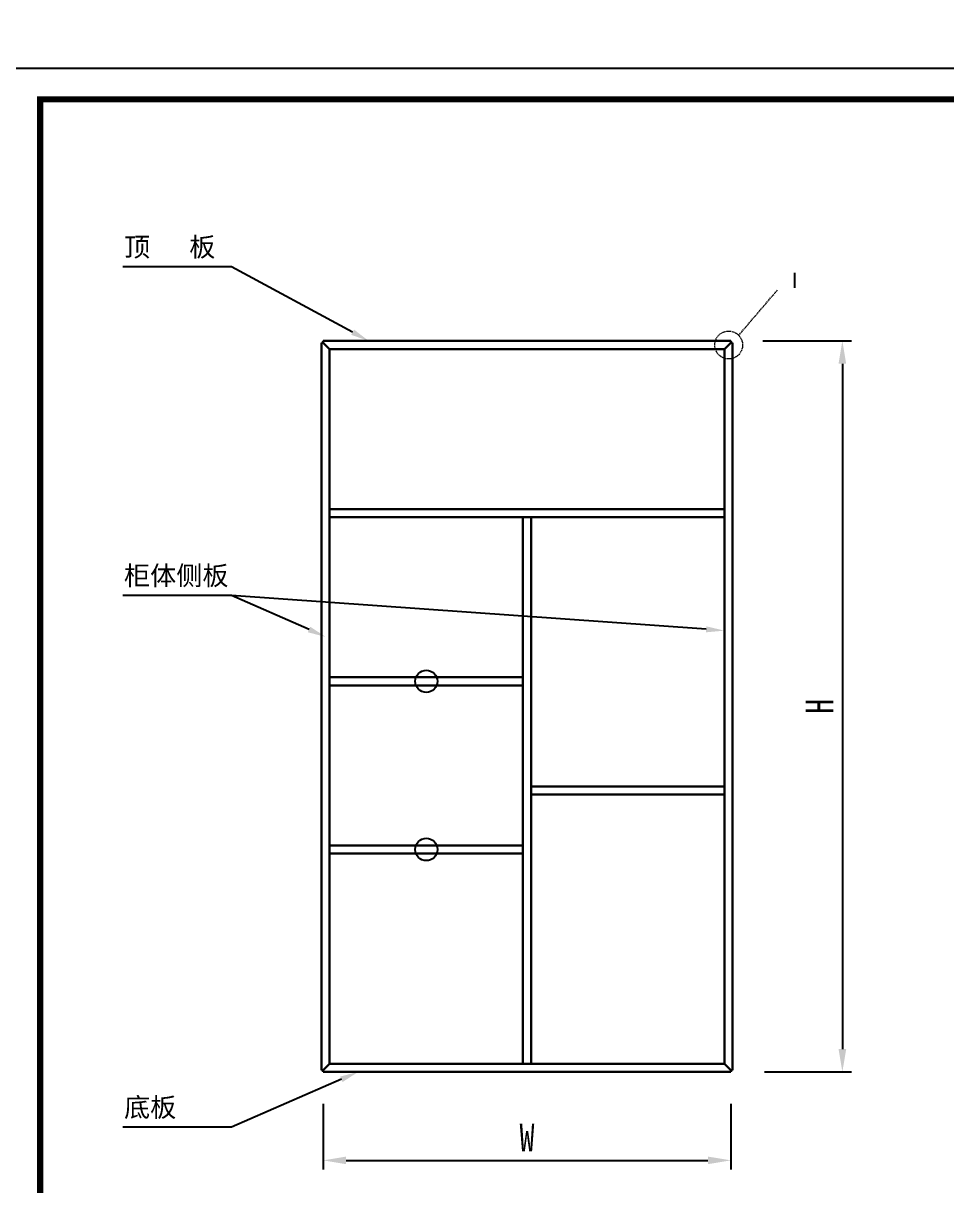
# Model space of a CAD drawing. Header units: millimetres. Extents: x 0 to 1097966, y -63096 to 223085.
# Drawn here: x 338555.3 to 338757.4, y -54613.7 to -54359.3 of the extents above; entities that cross this region are included whole.
import ezdxf
from ezdxf import colors
from ezdxf.entities.mleader import LeaderData, LeaderLine
from ezdxf.math import Vec2, Vec3

# ---------------------------------------------------------------- set-up
doc = ezdxf.new("R2010")
doc.units = ezdxf.units.MM
doc.linetypes.add('DASH', pattern=[0.35, 0.25, -0.1])
doc.styles.get("Standard").update_dxf_attribs({"font": 'arial.ttf'})
doc.styles.add('TEXT', font='', dxfattribs={"width": 0.8})
doc.styles.add('宋体', font='')
doc.styles.add('尺寸字体', font='', dxfattribs={"width": 0.75})
doc.styles.get('TEXT').set_extended_font_data('SimSun')
doc.styles.get('宋体').set_extended_font_data('SimSun')
doc.styles.get('尺寸字体').set_extended_font_data('SimHei')
doc.dimstyles.new('副本 (2) (2) ISO-25', dxfattribs={"dimtxt": 18, "dimasz": 13, "dimexe": 6, "dimexo": 12, "dimgap": 6, "dimtad": 1, "dimtxsty": 'TEXT', "dimcen": 2.5, "dimclrd": 5, "dimclre": 5, "dimclrt": 5, "dimadec": 0, "dimazin": 0, "dimtfac": 1, "dimtmove": 0, "dimatfit": 3, "dimldrblk": 'BOXFILLED', "dimfxl": 1.25, "dimarcsym": 0})
doc.dimstyles.new('副本 廖志利标注1', dxfattribs={"dimscale": 20, "dimtxt": 0.3, "dimasz": 0.1, "dimexe": 0.1, "dimexo": 0.2, "dimgap": 0.1, "dimtad": 1, "dimdec": 0, "dimzin": 0, "dimdsep": 46, "dimtxsty": '尺寸字体', "dimblk": 'ARCHTICK', "dimcen": 0.09, "dimclrd": 6, "dimclre": 6, "dimclrt": 2, "dimadec": 0, "dimazin": 0, "dimtfac": 1, "dimtdec": 0, "dimtix": 1, "dimtmove": 1, "dimatfit": 3, "dimldrblk": 'ARCHTICK', "dimfxl": 0.7, "dimfxlon": 1, "dimtolj": 1, "dimtzin": 0, "dimarcsym": 0})

# ---------------------------------------------------------------- blocks, each defined once
blk = doc.blocks.new('*D446')
at = {"color": 5, "lineweight": -2, "transparency": 16777216}
for p, q in [((338620.92, -54595.77), (338620.92, -54610.12)), ((338710.12, -54595.77), (338710.12, -54610.12)), ((338625.92, -54608.12), (338705.12, -54608.12))]:
    blk.add_line(p, q, dxfattribs=at)
at = {"color": 5, "transparency": 16777216}
for points in [[(338625.92, -54607.29), (338625.92, -54608.95), (338620.92, -54608.12)], [(338705.12, -54607.29), (338705.12, -54608.95), (338710.12, -54608.12)]]:
    blk.add_solid(points, dxfattribs=at)
at = {"layer": 'Defpoints', "color": 0, "transparency": 16777216}
for p in [(338620.92, -54588.77), (338710.12, -54588.77), (338710.12, -54608.12)]:
    blk.add_point(p, dxfattribs=at)
at = {"color": 5, "transparency": 16777216, "insert": (338665.52, -54603.12), "char_height": 6, "attachment_point": 5, "style": 'TEXT'}
blk.add_mtext('W', dxfattribs=at)
blk = doc.blocks.new('_BoxFilled')
at = {"color": 0, "linetype": 'ByBlock', "lineweight": -2}
blk.add_line((-0.5, 0), (-1, 0), dxfattribs=at)
at = {"color": 0, "linetype": 'ByBlock'}
blk.add_solid([(-0.5, 0.5), (0.5, 0.5), (-0.5, -0.5), (0.5, -0.5)], dxfattribs=at)
blk = doc.blocks.new('*D447')
at = {"color": 5, "lineweight": -2, "transparency": 16777216}
for p, q in [((338717.12, -54428.77), (338736.54, -54428.77)), ((338734.54, -54433.77), (338734.54, -54583.77)), ((338717.52, -54588.77), (338736.54, -54588.77))]:
    blk.add_line(p, q, dxfattribs=at)
at = {"color": 5, "transparency": 16777216}
for points in [[(338733.71, -54433.77), (338735.38, -54433.77), (338734.54, -54428.77)], [(338733.71, -54583.77), (338735.38, -54583.77), (338734.54, -54588.77)]]:
    blk.add_solid(points, dxfattribs=at)
at = {"layer": 'Defpoints', "color": 0, "transparency": 16777216}
for p in [(338710.12, -54428.77), (338710.52, -54588.77), (338734.54, -54588.77)]:
    blk.add_point(p, dxfattribs=at)
at = {"color": 5, "transparency": 16777216, "insert": (338729.54, -54508.77), "char_height": 6, "attachment_point": 5, "rotation": 90, "style": 'TEXT'}
blk.add_mtext('H', dxfattribs=at)
blk = doc.blocks.new('_ArchTick')
at = {"color": 0, "linetype": 'ByBlock', "const_width": 0.15}
blk.add_lwpolyline([(-0.5, -0.5), (0.5, 0.5)], dxfattribs=at)
blk = doc.blocks.new('*D688')
at = {"color": 6, "lineweight": -2, "transparency": 16777216}
for p, q in [((338635.65, -56752.55), (338635.65, -56768.55)), ((338632.65, -56754.61), (338632.65, -56768.55)), ((338632.65, -56766.55), (338630.65, -56766.55)), ((338632.65, -56766.55), (338635.65, -56766.55)), ((338635.65, -56766.55), (338637.65, -56766.55))]:
    blk.add_line(p, q, dxfattribs=at)
at = {"layer": 'Defpoints', "color": 0, "lineweight": 13, "transparency": 16777216}
for p in [(338635.65, 0, 0), (338632.65, -56750.61, 0), (338635.65, -56766.55)]:
    blk.add_point(p, dxfattribs=at)
at = {"color": 6, "lineweight": -2, "transparency": 16777216, "xscale": 2, "yscale": 2, "zscale": 2}
blk.add_blockref('_ArchTick', (338632.65, -56766.55), dxfattribs=at)
at = {"color": 6, "lineweight": -2, "transparency": 16777216, "xscale": 2, "yscale": 2, "zscale": 2, "rotation": 180}
blk.add_blockref('_ArchTick', (338635.65, -56766.55), dxfattribs=at)
at = {"color": 2, "transparency": 16777216, "insert": (338634.15, -56761.55), "char_height": 6, "attachment_point": 5, "style": '尺寸字体'}
blk.add_mtext('\\A1;3', dxfattribs=at)
blk = doc.blocks.new('*D689')
at = {"color": 6, "lineweight": -2, "transparency": 16777216}
for p, q in [((338635.65, -4), (338635.65, -17.94)), ((338642.65, -29.94), (338642.65, -13.94)), ((338635.65, -15.94), (338633.65, -15.94)), ((338635.65, -15.94), (338642.65, -15.94)), ((338642.65, -15.94), (338644.65, -15.94))]:
    blk.add_line(p, q, dxfattribs=at)
at = {"layer": 'Defpoints', "color": 0, "lineweight": 13, "transparency": 16777216}
for p in [(338635.65, 0, 0), (338642.65, -15.94), (338642.65, -56750.61, 0)]:
    blk.add_point(p, dxfattribs=at)
at = {"color": 6, "lineweight": -2, "transparency": 16777216, "xscale": 2, "yscale": 2, "zscale": 2}
blk.add_blockref('_ArchTick', (338635.65, -15.94), dxfattribs=at)
at = {"color": 6, "lineweight": -2, "transparency": 16777216, "xscale": 2, "yscale": 2, "zscale": 2, "rotation": 180}
blk.add_blockref('_ArchTick', (338642.65, -15.94), dxfattribs=at)
at = {"color": 2, "transparency": 16777216, "insert": (338639.15, -10.94), "char_height": 6, "attachment_point": 5, "style": '尺寸字体'}
blk.add_mtext('\\A1;7', dxfattribs=at)

msp = doc.modelspace()

# ---------------------------------------------------------------- linework, layer by layer
at = {"color": 251, "linetype": 'DASH', "lineweight": 13, "true_color": 0x636466}
msp.add_line((338711.854, -54427.555), (338720.354, -54417.602), dxfattribs=at)
at = {"lineweight": 30}
for p, q in [((338620.515, -54429.173), (338620.515, -54588.373)), ((338620.515, -54429.173), (338620.915, -54429.173)), ((338620.915, -54428.773), (338620.915, -54429.173)), ((338620.915, -54428.773), (338710.115, -54428.773)), ((338622.315, -54430.573), (338620.915, -54429.173)), ((338622.315, -54430.573), (338622.315, -54586.973)), ((338622.315, -54430.573), (338708.715, -54430.573)), ((338708.715, -54430.573), (338710.115, -54429.173)), ((338708.715, -54430.573), (338708.715, -54586.973)), ((338710.115, -54428.773), (338710.115, -54429.173)), ((338710.115, -54429.173), (338710.515, -54429.173)), ((338710.515, -54429.173), (338710.515, -54588.373)), ((338622.315, -54465.573), (338708.715, -54465.573)), ((338622.315, -54467.373), (338708.715, -54467.373)), ((338664.615, -54467.373), (338664.615, -54586.973)), ((338666.415, -54467.373), (338666.415, -54586.973)), ((338664.615, -54502.373), (338622.315, -54502.373)), ((338664.615, -54504.173), (338622.315, -54504.173)), ((338666.415, -54526.273), (338708.715, -54526.273)), ((338666.415, -54528.073), (338708.715, -54528.073)), ((338664.615, -54539.173), (338622.315, -54539.173)), ((338664.615, -54540.973), (338622.315, -54540.973)), ((338620.515, -54588.373), (338620.915, -54588.373)), ((338622.315, -54586.973), (338620.915, -54588.373)), ((338620.915, -54588.373), (338620.915, -54588.773)), ((338620.915, -54588.773), (338710.115, -54588.773)), ((338622.315, -54586.973), (338708.715, -54586.973)), ((338708.715, -54586.973), (338710.115, -54588.373)), ((338710.115, -54588.373), (338710.115, -54588.773)), ((338710.115, -54588.373), (338710.515, -54588.373))]:
    msp.add_line(p, q, dxfattribs=at)
msp.add_lwpolyline([(338552.218, -54770.097), (339119.218, -54770.097), (339119.218, -54369.147), (338552.218, -54369.147)], close=True)
at = {"const_width": 1.35}
msp.add_lwpolyline([(338558.968, -54763.347), (339112.468, -54763.347), (339112.468, -54375.897), (338558.968, -54375.897)], close=True, dxfattribs=at)
at = {"color": 251, "linetype": 'DASH', "lineweight": 13, "true_color": 0x636466}
msp.add_circle((338709.657, -54429.673), 3.052, dxfattribs=at)
for centre in [(338643.465, -54503.273), (338643.465, -54540.073)]:
    msp.add_circle(centre, 2.44)

# ---------------------------------------------------------------- texts
at = {"color": 4, "char_height": 4.1923, "width": 31.34167, "attachment_point": 4, "style": '宋体'}
for s, insert in [('顶   板', (338577.319, -54408.45)), ('柜体侧板', (338577.319, -54480.362)), ('底板', (338577.319, -54596.745))]:
    msp.add_mtext(s, dxfattribs=dict(at, insert=insert))
at = {"color": 251, "linetype": 'DASH', "lineweight": 13, "true_color": 0x636466, "insert": (338721.825, -54415.524), "char_height": 3.3539, "width": 4.17765, "attachment_point": 4, "style": '宋体'}
msp.add_mtext('{\\C256;Ⅰ}', dxfattribs=at)

# ---------------------------------------------------------------- dimensions: what is measured, and where the dimension line sits
at = {"color": 2}
for base, p1, p2, picture, middle in [((338635.651, -56766.552, 0), (338632.651, -56750.61, 0), (338635.651, 0, 0), '*D688', (338634.151, -56761.552, 0)), ((338642.651, -15.942, 0), (338635.651, 0, 0), (338642.651, -56750.61, 0), '*D689', (338639.151, -10.942, 0))]:
    dim = msp.add_linear_dim(base=base, p1=p1, p2=p2, dimstyle='副本 廖志利标注1', dxfattribs=at)
    dim.commit()
    dim.dimension.update_dxf_attribs({"geometry": picture, "text_midpoint": middle})
dim = msp.add_linear_dim(base=(338734.544, -54588.773), p1=(338710.115, -54428.773), p2=(338710.515, -54588.773), angle=90, text='H', dimstyle='副本 (2) (2) ISO-25', override={"dimtxt": 6, "dimasz": 5, "dimexe": 2, "dimexo": 7, "dimgap": 2, "dimfxl": 30, "dimfxlon": 1})
dim.commit()
dim.dimension.update_dxf_attribs({"geometry": '*D447', "text_midpoint": (338729.544, -54508.773)})
dim = msp.add_linear_dim(base=(338710.115, -54608.119), p1=(338620.915, -54588.773), p2=(338710.115, -54588.773), text='W', dimstyle='副本 (2) (2) ISO-25', override={"dimtxt": 6, "dimasz": 5, "dimexe": 2, "dimexo": 7, "dimgap": 2, "dimfxl": 30, "dimfxlon": 1})
dim.commit()
dim.dimension.update_dxf_attribs({"geometry": '*D446', "text_midpoint": (338665.515, -54603.119)})

# ---------------------------------------------------------------- leaders
at = {"color": 4}
ml = msp.add_multileader_mtext('Standard', dxfattribs=at)
ml.set_content('', color=4)
ml.set_leader_properties()
ml.build(insert=Vec2(0, 0))
ctx = ml.context
ctx.base_point, ctx.plane_origin = Vec3(338573.085, -54412.564), Vec3(338622.575, -54390.268)
ctx.text_align_type = 2
notes = []
notes.append((ctx, [(0, (1, 1, 0), (338600.864, -54412.564), (-1, 0), 23.779, [(0, [(338630.862, -54428.773)], 0, [])])]))
ctx.mtext.insert, ctx.mtext.alignment, ctx.mtext.flow_direction = Vec3(338575.085, -54410.564), 3, 5
ml = msp.add_multileader_mtext('Standard', dxfattribs=at)
ml.set_content('', color=4)
ml.set_leader_properties()
ml.build(insert=Vec2(0, 0))
ctx = ml.context
ctx.base_point, ctx.plane_origin = Vec3(338573.085, -54484.477), Vec3(338622.575, -54462.18)
ctx.text_align_type = 2
notes.append((ctx, [(0, (1, 1, 0), (338600.864, -54484.477), (-1, 0), 23.779, [(0, [(338621.473, -54493.555)], 0, [])])]))
ctx.mtext.insert, ctx.mtext.alignment, ctx.mtext.flow_direction = Vec3(338575.085, -54482.477), 3, 5
ml = msp.add_multileader_mtext('Standard', dxfattribs=at)
ml.set_content('', color=4)
ml.set_leader_properties()
ml.build(insert=Vec2(0, 0))
ctx = ml.context
ctx.base_point, ctx.plane_origin = Vec3(338573.085, -54484.477), Vec3(338622.575, -54462.18)
ctx.text_align_type = 2
notes.append((ctx, [(0, (1, 1, 0), (338600.864, -54484.477), (-1, 0), 23.779, [(0, [(338708.715, -54492.182)], 0, [])])]))
ctx.mtext.insert, ctx.mtext.alignment, ctx.mtext.flow_direction = Vec3(338575.085, -54482.477), 3, 5
ml = msp.add_multileader_mtext('Standard', dxfattribs=at)
ml.set_content('', color=4)
ml.set_leader_properties()
ml.build(insert=Vec2(0, 0))
ctx = ml.context
ctx.base_point, ctx.plane_origin = Vec3(338573.085, -54600.859), Vec3(338622.575, -54578.562)
ctx.text_align_type = 2
notes.append((ctx, [(0, (1, 1, 0), (338600.864, -54600.859), (-1, 0), 23.779, [(0, [(338628.553, -54588.773)], 0, [])])]))
ctx.mtext.insert, ctx.mtext.alignment, ctx.mtext.flow_direction = Vec3(338575.085, -54598.859), 3, 5
for ctx, leaders in notes:
    for number, flags, end, landing, length, lines in leaders:
        leader = LeaderData()
        leader.index, (leader.has_last_leader_line, leader.has_dogleg_vector, leader.attachment_direction) = number, flags
        leader.last_leader_point, leader.dogleg_vector, leader.dogleg_length = Vec3(end), Vec3(landing), length
        for number, points, colour, breaks in lines:
            line = LeaderLine()
            line.index, line.vertices, line.color, line.breaks = number, Vec3.list(points), colors.encode_raw_color(colour), breaks
            leader.lines.append(line)
        ctx.leaders.append(leader)

doc.saveas('drawing.dxf')
